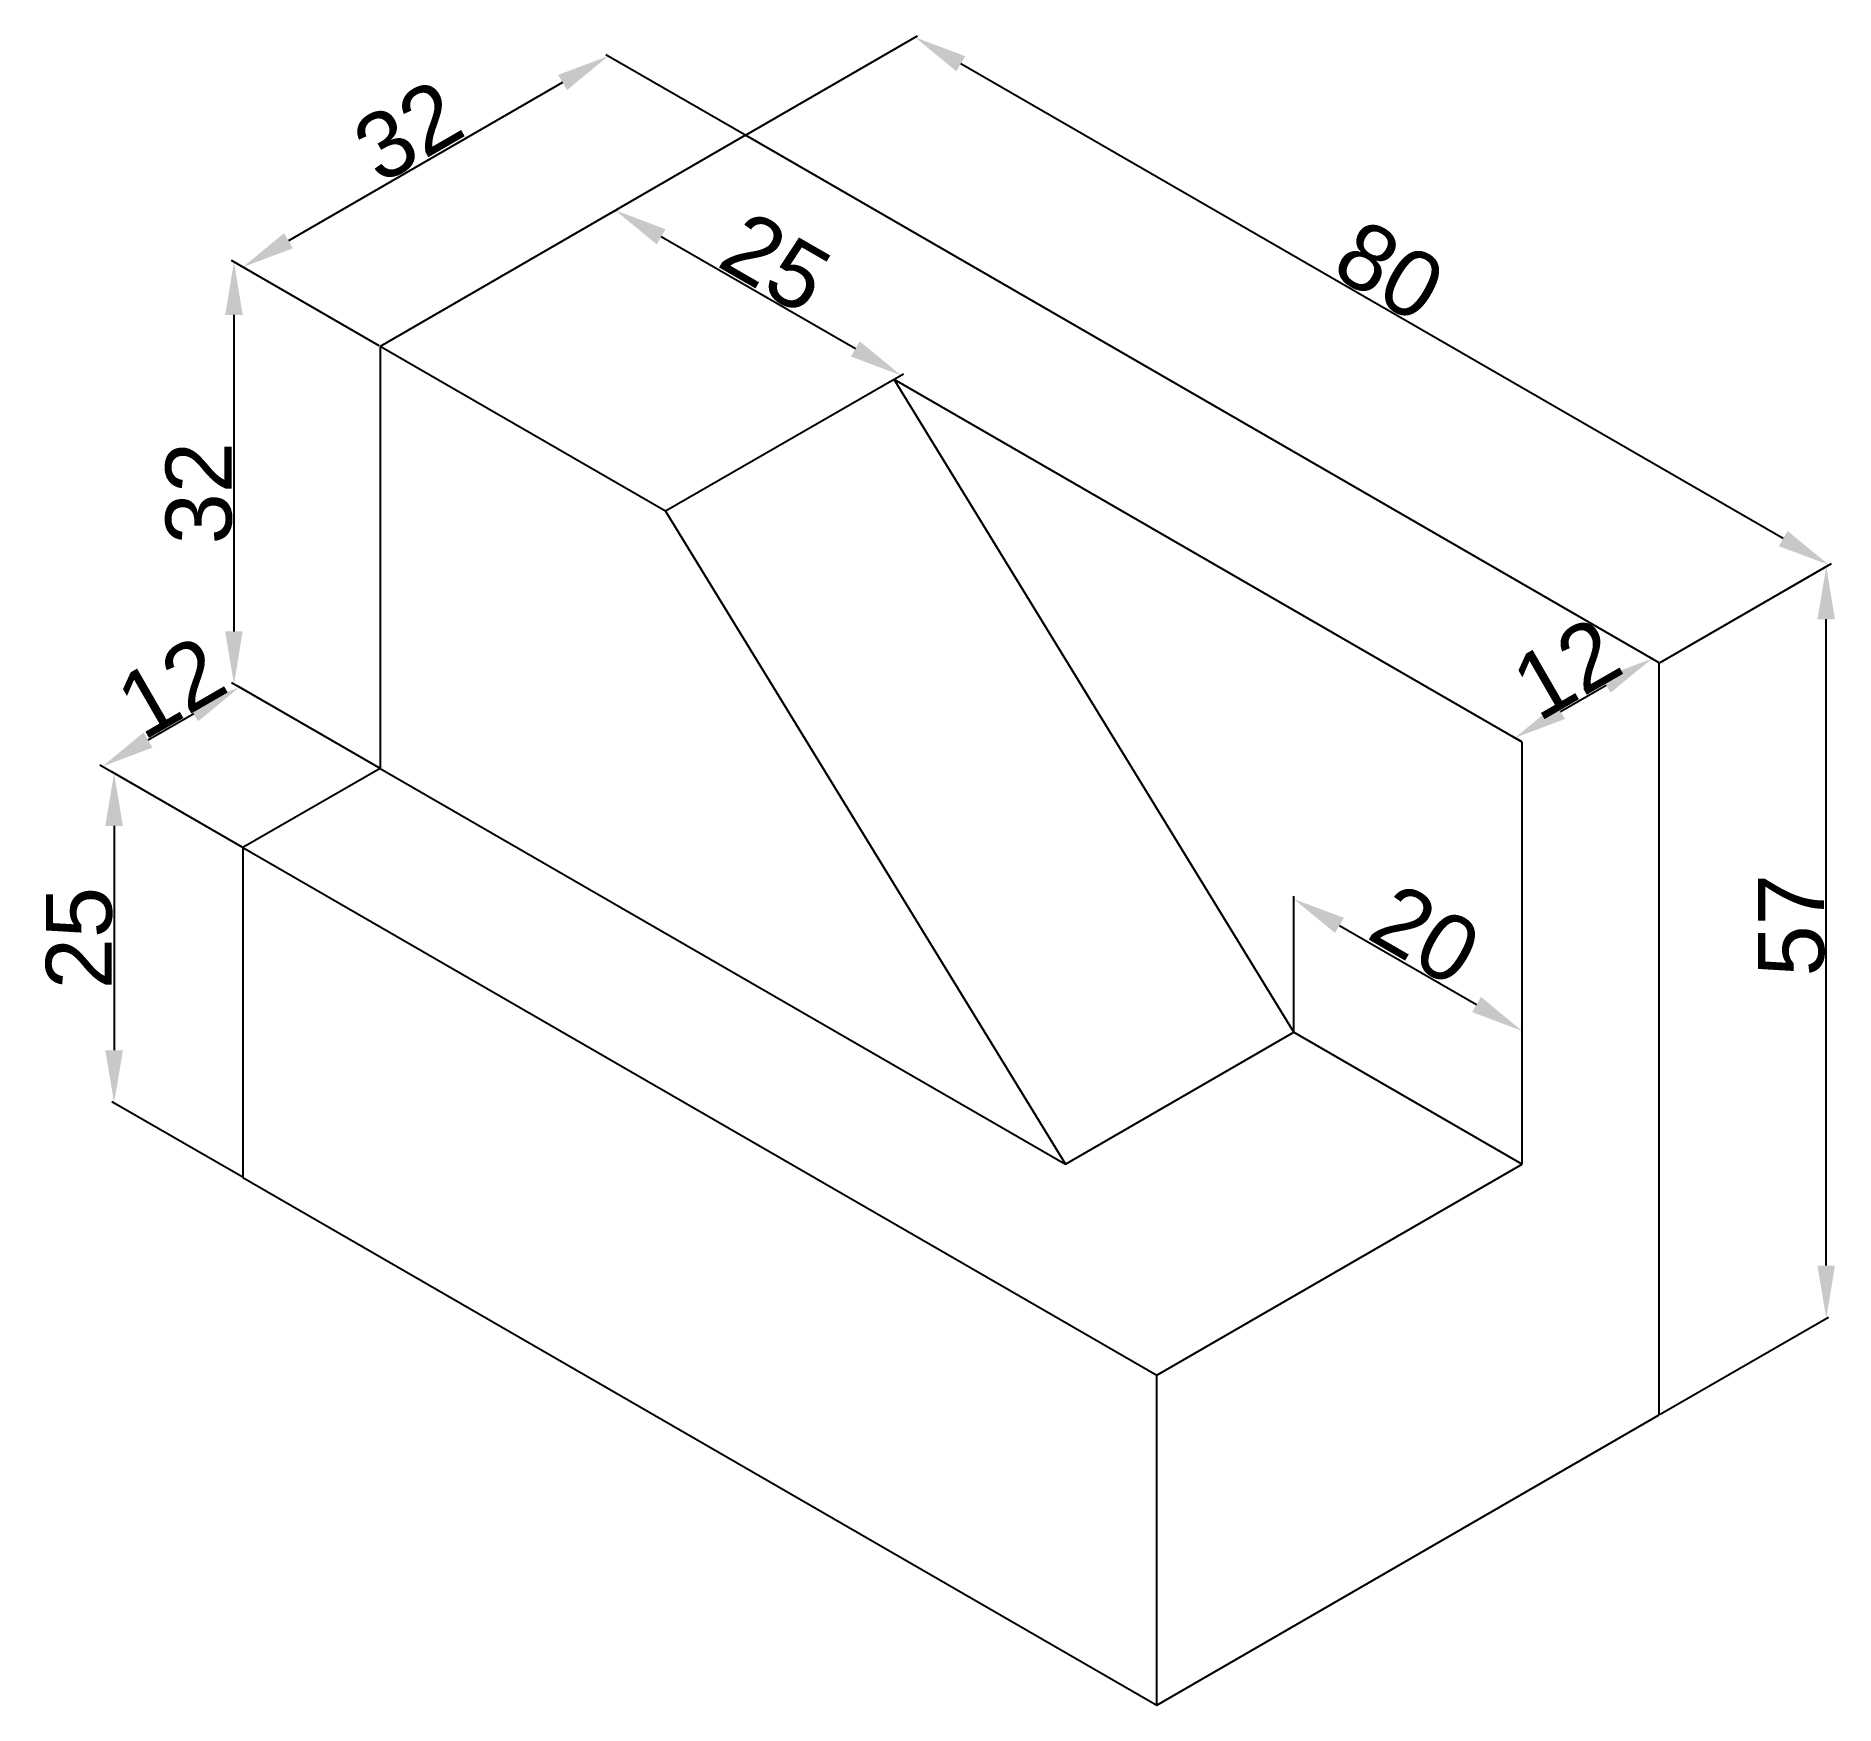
# Model space of a CAD drawing. Header units: centimetres. Extents: x 442 to 578, y 105 to 232.
import ezdxf

# ---------------------------------------------------------------- set-up
doc = ezdxf.new("R2010")
doc.units = ezdxf.units.CM
doc.header["$MEASUREMENT"] = 0
doc.styles.get("Standard").update_dxf_attribs({"font": 'arial.ttf'})
doc.dimstyles.get("Standard").update_dxf_attribs({"dimtxt": 5, "dimasz": 4, "dimexe": 0.18, "dimexo": 0.0625, "dimgap": 0.09, "dimtad": 1, "dimdec": 0, "dimzin": 0, "dimdsep": 46, "dimtxsty": 'Standard', "dimcen": 0.09, "dimclrd": 2, "dimclre": 2, "dimclrt": 2, "dimadec": 0, "dimazin": 0, "dimtfac": 1, "dimtdec": 0, "dimtofl": 0, "dimtmove": 0, "dimatfit": 3, "dimfxl": 1, "dimtfillclr": 2, "dimtolj": 1, "dimtzin": 0, "dimarcsym": 0})

# ---------------------------------------------------------------- blocks, each defined once
blk = doc.blocks.new('*D1')
at = {"color": 2, "lineweight": -2, "transparency": 16777216}
for p, q in [((564.71, 184.41), (577.48, 191.78)), ((577.3, 138.68), (577.3, 187.68)), ((564.71, 127.41), (577.48, 134.78))]:
    blk.add_line(p, q, dxfattribs=at)
at = {"color": 2, "transparency": 16777216}
for points in [[(576.63, 187.68), (577.96, 187.68), (577.3, 191.68)], [(576.63, 138.68), (577.96, 138.68), (577.3, 134.68)]]:
    blk.add_solid(points, dxfattribs=at)
at = {"layer": 'Defpoints', "color": 0, "transparency": 16777216}
for p in [(577.3, 191.68), (564.64, 184.37), (564.64, 127.37)]:
    blk.add_point(p, dxfattribs=at)
at = {"color": 2, "transparency": 16777216, "insert": (574.67, 164.48), "char_height": 5, "attachment_point": 5, "rotation": 90}
blk.add_mtext('\\A1;57', dxfattribs=at)
blk = doc.blocks.new('*D2')
at = {"color": 2, "lineweight": -2, "transparency": 16777216}
for p, q in [((495.42, 224.41), (508.4, 231.9)), ((574.04, 193.8), (511.69, 229.8)), ((564.71, 184.41), (577.69, 191.9))]:
    blk.add_line(p, q, dxfattribs=at)
at = {"color": 2, "transparency": 16777216}
for points in [[(512.02, 230.37), (511.35, 229.22), (508.22, 231.8)], [(574.37, 194.37), (573.71, 193.22), (577.51, 191.8)]]:
    blk.add_solid(points, dxfattribs=at)
at = {"layer": 'Defpoints', "color": 0, "transparency": 16777216}
for p in [(508.22, 231.8), (495.36, 224.37), (564.64, 184.37)]:
    blk.add_point(p, dxfattribs=at)
at = {"color": 2, "transparency": 16777216, "insert": (544.19, 214.09), "char_height": 5, "attachment_point": 5, "rotation": 330}
blk.add_mtext('\\A1;80', dxfattribs=at)
blk = doc.blocks.new('*D3')
at = {"color": 2, "lineweight": -2, "transparency": 16777216}
for p, q in [((495.3, 224.41), (484.78, 230.48)), ((481.49, 228.38), (460.71, 216.38)), ((467.59, 208.41), (457.07, 214.48))]:
    blk.add_line(p, q, dxfattribs=at)
at = {"color": 2, "transparency": 16777216}
for points in [[(481.16, 228.95), (481.83, 227.8), (484.96, 230.38)], [(460.38, 216.95), (461.04, 215.8), (457.25, 214.38)]]:
    blk.add_solid(points, dxfattribs=at)
at = {"layer": 'Defpoints', "color": 0, "transparency": 16777216}
for p in [(495.36, 224.37), (457.25, 214.38), (467.65, 208.37)]:
    blk.add_point(p, dxfattribs=at)
at = {"color": 2, "transparency": 16777216, "insert": (469.78, 224.67), "char_height": 5, "attachment_point": 5, "rotation": 30}
blk.add_mtext('\\A1;32', dxfattribs=at)
blk = doc.blocks.new('*D4')
at = {"color": 2, "lineweight": -2, "transparency": 16777216}
for p, q in [((467.59, 208.41), (456.4, 214.87)), ((456.58, 210.76), (456.58, 186.76)), ((467.59, 176.41), (456.4, 182.87))]:
    blk.add_line(p, q, dxfattribs=at)
at = {"color": 2, "transparency": 16777216}
for points in [[(455.91, 210.76), (457.24, 210.76), (456.58, 214.76)], [(455.91, 186.76), (457.24, 186.76), (456.58, 182.76)]]:
    blk.add_solid(points, dxfattribs=at)
at = {"layer": 'Defpoints', "color": 0, "transparency": 16777216}
for p in [(467.65, 208.37), (456.58, 182.76), (467.65, 176.37)]:
    blk.add_point(p, dxfattribs=at)
at = {"color": 2, "transparency": 16777216, "insert": (453.93, 197.24), "char_height": 5, "attachment_point": 5, "rotation": 90}
blk.add_mtext('\\A1;32', dxfattribs=at)
blk = doc.blocks.new('*D5')
at = {"color": 2, "lineweight": -2, "transparency": 16777216}
for p, q in [((467.59, 176.41), (456.81, 182.63)), ((453.53, 180.52), (450.06, 178.52)), ((457.19, 170.41), (446.42, 176.63))]:
    blk.add_line(p, q, dxfattribs=at)
at = {"color": 2, "transparency": 16777216}
for points in [[(453.19, 181.1), (453.86, 179.95), (456.99, 182.52)], [(449.73, 179.1), (450.4, 177.95), (446.6, 176.52)]]:
    blk.add_solid(points, dxfattribs=at)
at = {"layer": 'Defpoints', "color": 0, "transparency": 16777216}
for p in [(446.6, 176.52), (467.65, 176.37), (457.26, 170.37)]:
    blk.add_point(p, dxfattribs=at)
at = {"color": 2, "transparency": 16777216, "insert": (451.79, 182.53), "char_height": 5, "attachment_point": 5, "rotation": 30}
blk.add_mtext('\\A1;12', dxfattribs=at)
blk = doc.blocks.new('*D6')
at = {"color": 2, "lineweight": -2, "transparency": 16777216}
for p, q in [((457.19, 170.41), (447.31, 176.11)), ((447.49, 172.01), (447.49, 155.01)), ((457.19, 145.41), (447.31, 151.11))]:
    blk.add_line(p, q, dxfattribs=at)
at = {"color": 2, "transparency": 16777216}
for points in [[(446.82, 172.01), (448.16, 172.01), (447.49, 176.01)], [(446.82, 155.01), (448.16, 155.01), (447.49, 151.01)]]:
    blk.add_solid(points, dxfattribs=at)
at = {"layer": 'Defpoints', "color": 0, "transparency": 16777216}
for p in [(457.26, 170.37), (447.49, 151.01), (457.26, 145.37)]:
    blk.add_point(p, dxfattribs=at)
at = {"color": 2, "transparency": 16777216, "insert": (444.85, 163.51), "char_height": 5, "attachment_point": 5, "rotation": 90}
blk.add_mtext('\\A1;25', dxfattribs=at)
blk = doc.blocks.new('*D7')
at = {"color": 2, "lineweight": -2, "transparency": 16777216}
for p, q in [((536.93, 156.44), (536.93, 166.68)), ((540.4, 164.47), (550.79, 158.47)), ((554.25, 146.44), (554.25, 156.68))]:
    blk.add_line(p, q, dxfattribs=at)
at = {"color": 2, "transparency": 16777216}
for points in [[(540.73, 165.05), (540.06, 163.9), (536.93, 166.47)], [(551.12, 159.05), (550.45, 157.9), (554.25, 156.47)]]:
    blk.add_solid(points, dxfattribs=at)
at = {"layer": 'Defpoints', "color": 0, "transparency": 16777216}
for p in [(536.93, 156.37), (554.25, 156.47), (554.25, 146.37)]:
    blk.add_point(p, dxfattribs=at)
at = {"color": 2, "transparency": 16777216, "insert": (546.91, 163.76), "char_height": 5, "attachment_point": 5, "rotation": 330}
blk.add_mtext('\\A1;20', dxfattribs=at)
blk = doc.blocks.new('*D9')
at = {"color": 2, "lineweight": -2, "transparency": 16777216}
for p, q in [((564.58, 184.41), (563.9, 184.8)), ((557.15, 180.69), (560.62, 182.69)), ((554.19, 178.41), (553.51, 178.8))]:
    blk.add_line(p, q, dxfattribs=at)
at = {"color": 2, "transparency": 16777216}
for points in [[(560.29, 183.27), (560.95, 182.12), (564.08, 184.69)], [(556.82, 181.27), (557.49, 180.12), (553.69, 178.69)]]:
    blk.add_solid(points, dxfattribs=at)
at = {"layer": 'Defpoints', "color": 0, "transparency": 16777216}
for p in [(564.08, 184.69), (564.64, 184.37), (554.25, 178.37)]:
    blk.add_point(p, dxfattribs=at)
at = {"color": 2, "transparency": 16777216, "insert": (557.59, 183.95), "char_height": 5, "attachment_point": 5, "rotation": 30}
blk.add_mtext('\\A1;12', dxfattribs=at)
blk = doc.blocks.new('*D10')
at = {"color": 2, "lineweight": -2, "transparency": 16777216}
for p, q in [((485.03, 218.41), (485.68, 218.78)), ((503.69, 208.18), (488.96, 216.68)), ((506.68, 205.91), (507.33, 206.28))]:
    blk.add_line(p, q, dxfattribs=at)
at = {"color": 2, "transparency": 16777216}
for points in [[(489.3, 217.25), (488.63, 216.1), (485.5, 218.68)], [(504.02, 208.75), (503.35, 207.6), (507.15, 206.18)]]:
    blk.add_solid(points, dxfattribs=at)
at = {"layer": 'Defpoints', "color": 0, "transparency": 16777216}
for p in [(484.97, 218.37), (485.5, 218.68), (506.62, 205.87)]:
    blk.add_point(p, dxfattribs=at)
at = {"color": 2, "transparency": 16777216, "insert": (497.65, 214.72), "char_height": 5, "attachment_point": 5, "rotation": 330}
blk.add_mtext('\\A1;25', dxfattribs=at)

msp = doc.modelspace()

# ---------------------------------------------------------------- linework, layer by layer
for p, q in [((495.36, 224.37), (467.65, 208.37)), ((564.64, 184.37), (495.36, 224.37)), ((467.65, 208.37), (467.65, 176.37)), ((489.3, 195.87), (467.65, 208.37)), ((506.62, 205.87), (489.3, 195.87)), ((554.25, 178.37), (506.62, 205.87)), ((536.93, 156.37), (506.62, 205.87)), ((489.3, 195.87), (519.61, 146.37)), ((564.64, 127.37), (564.64, 184.37)), ((554.25, 146.37), (554.25, 178.37)), ((467.65, 176.37), (457.26, 170.37)), ((467.65, 176.37), (519.61, 146.37)), ((457.26, 170.37), (457.26, 145.37)), ((457.26, 170.37), (526.54, 130.37)), ((519.61, 146.37), (536.93, 156.37)), ((536.93, 156.37), (554.25, 146.37)), ((526.54, 130.37), (554.25, 146.37)), ((457.26, 145.37), (526.54, 105.37)), ((526.54, 105.37), (526.54, 130.37)), ((526.54, 105.37), (564.64, 127.37))]:
    msp.add_line(p, q)

# ---------------------------------------------------------------- dimensions: what is measured, and where the dimension line sits
for p1, p2, distance, picture, middle in [((564.64, 184.37), (495.36, 224.37), -12.86, '*D2', (544.19, 214.09)), ((495.36, 224.37), (467.65, 208.37), -10.4, '*D3', (469.78, 224.67)), ((506.62, 205.87), (484.97, 218.37), -0.53, '*D10', (497.65, 214.72)), ((554.25, 178.37), (564.64, 184.37), 0.56, '*D9', (557.59, 183.95)), ((536.93, 156.37), (554.25, 146.37), 8.75, '*D7', (546.91, 163.76))]:
    dim = msp.add_aligned_dim(p1=p1, p2=p2, distance=distance, dimstyle='Standard')
    dim.commit()
    dim.dimension.update_dxf_attribs({"geometry": picture, "text_midpoint": middle})
for base, p1, p2, angle, picture, middle, dimtype in [((456.58, 182.76), (467.65, 208.37), (467.65, 176.37), 90, '*D4', (456.58, 197.24), 160), ((577.3, 191.68), (564.64, 127.37), (564.64, 184.37), 90, '*D1', (577.3, 164.48), 160), ((446.6, 176.52), (467.65, 176.37), (457.26, 170.37), 210, '*D5', (453.09, 180.27), 161)]:
    dim = msp.add_linear_dim(base=base, p1=p1, p2=p2, angle=angle, dimstyle='Standard')
    dim.commit()
    dim.dimension.update_dxf_attribs({"geometry": picture, "text_midpoint": middle, "dimtype": dimtype})
dim = msp.add_linear_dim(base=(447.49, 151.01), p1=(457.26, 170.37), p2=(457.26, 145.37), angle=90, dimstyle='Standard')
dim.commit()
dim.dimension.update_dxf_attribs({"geometry": '*D6', "text_midpoint": (444.85, 163.51)})

doc.saveas('drawing.dxf')
